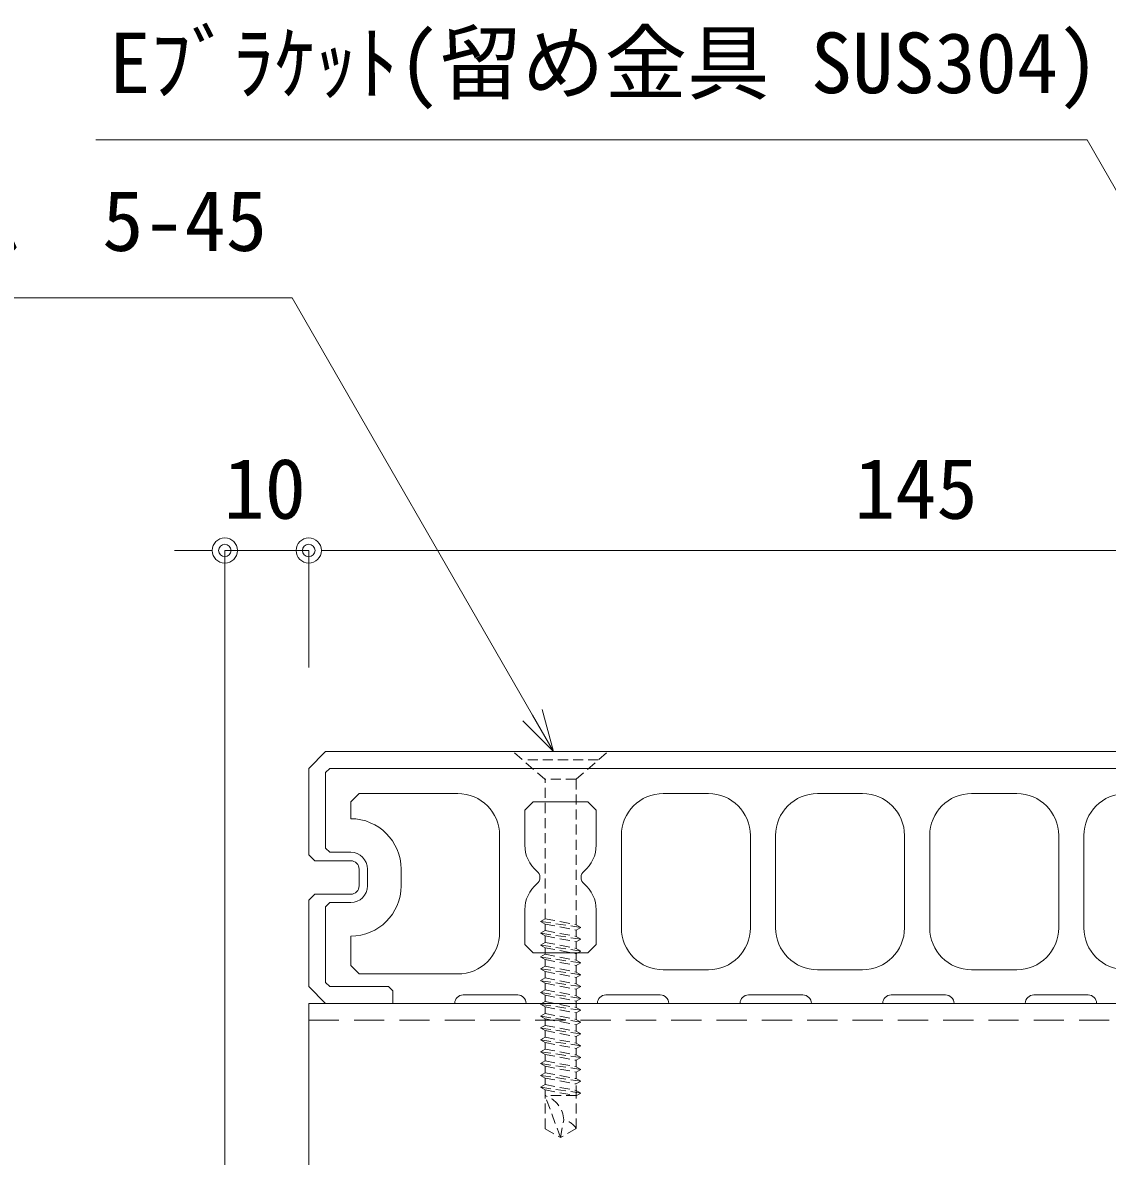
# Model space of a CAD drawing. Units: millimetres on the paper. Extents: x -401 to 401, y -279 to 279.
# Drawn here: x 166.54 to 209.63, y -57.6 to -12.57 of the extents above; entities that cross this region are included whole.
import ezdxf
from ezdxf.enums import TextEntityAlignment as Align

# ---------------------------------------------------------------- set-up
doc = ezdxf.new("R2010")
doc.units = ezdxf.units.MM
doc.linetypes.add('DASHED1', pattern=[1.8, 1.2, -0.6])
for name, color, linetype, lineweight in [('0-5_A-E01-仕上太線', 4, 'Continuous', 9), ('0-7_ｱﾙﾐ', 4, 'DASHED1', 9), ('0-8_0-A11-寸法_詳細', 5, 'Continuous', 9), ('0-9_0', 7, 'Continuous', 9), ('0-A_A-B03-文字_書込_小', 7, 'Continuous', 9), ('0-B_A-D09-金物_鋼材', 1, 'Continuous', 9)]:
    doc.layers.add(name, color=color, linetype=linetype, lineweight=lineweight)
doc.styles.add('ＭＳ ゴシック', font='')
doc.styles.get('ＭＳ ゴシック').set_extended_font_data('MS Gothic')

# ---------------------------------------------------------------- blocks, each defined once
blk = doc.blocks.new('_Dot')
at = {"layer": '0-9_0'}
blk.add_line((-0.5, 0), (-1, 0), dxfattribs=at)
for radius in [0.5, 0.25]:
    blk.add_circle((0, 0), radius, dxfattribs=at)
blk = doc.blocks.new('A$C74522BEF')
at = {"layer": '0-9_0', "linetype": 'DASHED1'}
for p, q in [((-1.85, -3.3), (-5.652, 0)), ((5.652, 0), (-5.652, 0)), ((1.85, -3.3), (5.652, 0)), ((4.5, -1), (-4.5, -1)), ((1.85, -3.3), (-1.85, -3.3)), ((-1.846, -19.921), (-1.846, -3.3)), ((1.854, -3.3), (1.854, -20.626)), ((-1.844, -19.921), (-2.394, -20.239)), ((2.406, -20.944), (-2.394, -20.239)), ((-2.394, -20.239), (-1.844, -20.556)), ((-1.844, -19.921), (1.856, -20.627)), ((-1.844, -21.333), (-2.394, -21.65)), ((-1.844, -20.556), (1.856, -21.262)), ((-1.844, -21.333), (-1.844, -20.556)), ((-1.844, -21.333), (1.856, -22.038)), ((2.406, -20.944), (1.856, -20.627)), ((2.406, -20.944), (1.856, -21.262)), ((1.856, -21.262), (1.856, -22.038)), ((-2.394, -21.65), (-1.844, -21.967)), ((2.406, -22.355), (-2.394, -21.65)), ((-1.844, -21.967), (1.856, -22.673)), ((-1.844, -22.743), (-1.844, -21.967)), ((-1.844, -22.743), (1.856, -23.449)), ((2.406, -22.355), (1.856, -22.038)), ((2.406, -22.355), (1.856, -22.673)), ((1.856, -22.673), (1.856, -23.449)), ((2.406, -23.767), (-2.394, -23.061)), ((-1.844, -24.154), (-2.393, -24.472)), ((-1.844, -24.154), (-1.844, -23.378)), ((-1.844, -23.378), (1.856, -24.084)), ((-1.844, -24.154), (1.856, -24.86)), ((2.406, -23.767), (1.856, -23.449)), ((2.406, -23.767), (1.856, -24.084)), ((1.856, -24.084), (1.856, -24.86)), ((-2.393, -24.472), (-1.843, -24.79)), ((2.407, -25.178), (-2.393, -24.472)), ((-1.843, -25.565), (-2.393, -25.883)), ((-1.843, -24.79), (1.856, -25.495)), ((-1.843, -25.565), (-1.843, -24.79)), ((-1.843, -25.565), (1.857, -26.271)), ((2.407, -25.178), (1.856, -24.86)), ((2.407, -25.178), (1.856, -25.495)), ((1.856, -25.495), (1.856, -26.271)), ((2.407, -26.589), (-2.393, -25.883)), ((-2.393, -25.883), (-1.843, -26.2)), ((-1.843, -26.976), (-2.393, -27.294)), ((-1.843, -26.976), (-1.843, -26.2)), ((-1.843, -26.2), (1.857, -26.906)), ((-1.843, -26.976), (1.857, -27.682)), ((2.407, -26.589), (1.857, -26.271)), ((2.407, -26.589), (1.857, -26.906)), ((1.857, -26.906), (1.857, -27.682)), ((2.407, -28), (-2.393, -27.294)), ((-2.393, -27.294), (-1.842, -27.611)), ((-1.842, -28.388), (-1.842, -27.611)), ((-1.842, -27.611), (1.857, -28.317)), ((2.407, -28), (1.857, -27.682)), ((2.407, -28), (1.857, -28.317)), ((1.857, -28.317), (1.857, -29.093)), ((-1.842, -28.388), (-2.392, -28.705)), ((2.407, -29.411), (-2.392, -28.705)), ((-2.392, -28.705), (-1.842, -29.023)), ((-1.842, -28.388), (1.858, -29.093)), ((-1.842, -29.023), (1.858, -29.728)), ((-1.842, -29.799), (-1.842, -29.023)), ((2.407, -29.411), (1.858, -29.093)), ((2.407, -29.411), (1.858, -29.728)), ((-1.842, -29.799), (-2.392, -30.116)), ((2.408, -30.821), (-2.392, -30.116)), ((-2.392, -30.116), (-1.842, -30.433)), ((-1.842, -29.799), (1.858, -30.504)), ((-1.842, -31.21), (-1.842, -30.433)), ((-1.842, -30.433), (1.858, -31.139)), ((1.858, -29.728), (1.858, -30.504)), ((2.408, -30.821), (1.858, -30.504)), ((2.408, -30.821), (1.858, -31.139)), ((-1.842, -31.21), (-2.392, -31.527)), ((2.408, -32.233), (-2.392, -31.527)), ((-2.392, -31.527), (-1.842, -31.845)), ((-1.842, -31.21), (1.858, -31.915)), ((-1.842, -32.621), (-1.842, -31.845)), ((-1.842, -31.845), (1.858, -32.55)), ((1.858, -31.139), (1.858, -31.915)), ((2.408, -32.233), (1.858, -31.915)), ((2.408, -32.233), (1.858, -32.55)), ((-1.842, -32.621), (-2.392, -32.938)), ((-2.392, -32.938), (-1.841, -33.256)), ((2.408, -33.644), (-2.392, -32.938)), ((-1.842, -32.621), (1.858, -33.326)), ((-1.841, -33.256), (1.858, -33.961)), ((-1.841, -34.032), (-1.841, -33.256)), ((1.858, -32.55), (1.858, -33.326)), ((2.408, -33.644), (1.858, -33.326)), ((2.408, -33.644), (1.858, -33.961)), ((-1.841, -34.032), (-2.391, -34.349)), ((2.409, -35.055), (-2.391, -34.349)), ((-2.391, -34.349), (-1.841, -34.667)), ((-1.841, -34.032), (1.859, -34.737)), ((-1.841, -34.667), (1.859, -35.372)), ((-1.841, -35.443), (-1.841, -34.667)), ((1.858, -33.961), (1.858, -34.737)), ((2.409, -35.055), (1.859, -34.737)), ((2.409, -35.055), (1.859, -35.372)), ((-1.841, -35.443), (-2.391, -35.76)), ((2.409, -36.466), (-2.391, -35.76)), ((-2.391, -35.76), (-1.841, -36.078)), ((-1.841, -35.443), (1.859, -36.148)), ((-1.841, -36.854), (-1.841, -36.078)), ((-1.841, -36.078), (1.859, -36.783)), ((1.859, -35.372), (1.859, -36.148)), ((2.409, -36.466), (1.859, -36.148)), ((2.409, -36.466), (1.859, -36.783)), ((-1.841, -36.854), (-2.39, -37.172)), ((-2.39, -37.172), (-1.84, -37.489)), ((2.409, -37.877), (-2.39, -37.172)), ((-1.841, -36.854), (1.859, -37.559)), ((-1.84, -37.489), (1.859, -38.194)), ((-1.84, -38.265), (-1.84, -37.489)), ((1.859, -36.783), (1.859, -37.559)), ((2.409, -37.877), (1.859, -37.559)), ((-1.84, -38.265), (-2.39, -38.582)), ((-2.39, -38.582), (-1.84, -38.9)), ((2.409, -39.288), (-2.39, -38.582)), ((-1.84, -38.265), (1.86, -38.97)), ((-1.84, -38.9), (1.86, -39.606)), ((-1.84, -39.676), (-1.84, -38.9)), ((2.409, -37.877), (1.859, -38.194)), ((1.859, -38.194), (1.859, -38.97)), ((2.409, -39.288), (1.86, -38.97)), ((-1.84, -39.676), (-2.39, -39.993)), ((2.41, -40.699), (-2.39, -39.993)), ((-2.39, -39.993), (-1.84, -40.311)), ((-1.84, -39.676), (1.86, -40.382)), ((-1.84, -40.311), (1.86, -41.016)), ((-1.84, -41), (-1.84, -40.311)), ((2.409, -39.288), (1.86, -39.606)), ((1.86, -41), (1.86, -39.606)), ((2.41, -40.699), (1.86, -40.382)), ((-1.84, -44.938), (-1.84, -41)), ((1.86, -41), (-1.84, -41)), ((0, -46), (-1.84, -41)), ((2.41, -40.699), (1.86, -41.016)), ((1.86, -44.926), (1.86, -41)), ((0, -46), (0.388, -43.888)), ((-1.84, -44.938), (0, -46)), ((1.86, -44.926), (0, -46))]:
    blk.add_line(p, q, dxfattribs=at)
blk.add_lwpolyline([(-1.844, -22.743), (-2.394, -23.061), (-1.844, -23.378)], dxfattribs=at)
for centre, radius, start, end in [((-2.83, -44.067), 3.223, 3.19049, 72.11377), ((0, -46), 2.148, 30.0074, 79.57974)]:
    blk.add_arc(centre, radius, start, end, dxfattribs=at)
blk = doc.blocks.new('_Open30')
at = {"layer": '0-9_0'}
blk.add_line((0, 0), (-1, 0), dxfattribs=at)
blk.add_lwpolyline([(-1, 0.2679), (0, 0), (-1, -0.2679)], dxfattribs=at)
blk = doc.blocks.new('DK-2000')
at = {"layer": '0-9_0'}
for p, q in [((5, 24), (6, 25)), ((6, 25), (17.75, 25)), ((47.625, 25), (42.25, 25)), ((66, 25), (60.625, 25)), ((84.375, 25), (79, 25)), ((102.75, 25), (97.375, 25)), ((22.75, 20), (22.75, 8.5)), ((37.25, 20), (37.25, 9)), ((52.625, 9), (52.625, 20)), ((55.625, 20), (55.625, 9)), ((71, 9), (71, 20)), ((74, 20), (74, 9)), ((89.375, 9), (89.375, 20)), ((92.375, 20), (92.375, 9)), ((107.75, 9), (107.75, 20)), ((122.25, 20), (122.25, 8.5)), ((6, 14), (6, 16)), ((7, 14), (7, 16)), ((11, 14), (11, 16)), ((134, 14), (134, 16)), ((138, 16), (138, 14)), ((139, 16), (139, 14)), ((42.25, 4), (47.625, 4)), ((60.625, 4), (66, 4)), ((79, 4), (84.375, 4)), ((97.375, 4), (102.75, 4)), ((24.896, 1), (18.396, 1)), ((34.396, 0), (25.896, 0)), ((41.896, 1), (35.396, 1)), ((38.176, 1), (41.396, 1)), ((51.396, 0), (42.896, 0)), ((58.896, 1), (52.396, 1)), ((68.396, 0), (59.896, 0)), ((75.896, 1), (69.396, 1)), ((85.396, 0), (76.896, 0)), ((92.896, 1), (86.396, 1)), ((102.396, 0), (93.896, 0)), ((109.896, 1), (103.396, 1)), ((119.396, 0), (110.896, 0)), ((126.896, 1), (120.396, 1))]:
    blk.add_line(p, q, dxfattribs=at)
for points in [[(1.25, 17), (5, 17), (0.707, 17), (0, 17.707), (0, 28), (2, 30), (143, 30), (145, 28), (145, 17.707), (144.293, 17), (140, 17), (143.75, 17)], [(5, 18), (2.5, 18), (2, 18.5), (2, 27.5), (2.5, 28), (142.5, 28), (143, 27.5), (143, 18.5), (142.5, 18), (140, 18)], [(5, 22), (5, 24), (6, 25)], [(140, 22), (140, 24), (139, 25), (127.25, 25)], [(140, 24), (139, 25), (140, 24)], [(25.75, 18.842), (25.75, 23), (26.75, 24), (33.25, 24), (34.25, 23), (34.25, 18.842)], [(110.75, 18.842), (110.75, 23), (111.75, 24), (118.25, 24), (119.25, 23), (119.25, 18.842)], [(17.396, 0), (2, 0), (0, 2), (0, 12.293), (0.707, 13), (5, 13)], [(140, 13), (144.293, 13), (145, 12.293), (145, 2), (143, 0), (127.896, 0)], [(10, 0), (10, 1.5), (9.5, 2), (2.5, 2), (2, 2.5), (2, 11.5), (2.5, 12), (5, 12)], [(25.75, 11.158), (25.75, 7), (26.75, 6), (33.25, 6), (34.25, 7), (34.25, 11.158)], [(119.25, 11.158), (119.25, 7), (118.25, 6), (111.75, 6), (110.75, 7), (110.75, 11.158)], [(140, 12), (142.5, 12), (143, 11.5), (143, 2.5), (142.5, 2), (135.5, 2), (135, 1.5), (135, 0)], [(17.75, 3.5), (6, 3.5), (5, 4.5), (6, 3.5), (5, 4.5), (5, 8)], [(127.25, 3.5), (139, 3.5), (140, 4.5), (139, 3.5), (140, 4.5), (140, 8)], [(46.536, 4), (42.625, 4), (46.536, 4)], [(38.03, 1), (41.16, 1), (38.288, 1)]]:
    blk.add_lwpolyline(points, dxfattribs=at)
for centre, radius, start, end in [((17.75, 20), 5, 0, 90), ((42.25, 20), 5, 90, 180), ((47.625, 20), 5, 0, 90), ((60.625, 20), 5, 90, 180), ((66, 20), 5, 0, 90), ((79, 20), 5, 90, 180), ((84.375, 20), 5, 0, 90), ((97.375, 20), 5, 90, 180), ((102.75, 20), 5, 0, 90), ((127.25, 20), 5, 90, 180), ((5, 16), 6, 0, 90), ((140, 16), 6, 90, 180), ((5, 16), 2, 0, 90), ((29.75, 18.842), 4, 180, 230.20819), ((30.25, 18.842), 4, 309.79181, 0), ((114.75, 18.842), 4, 180, 230.20819), ((115.25, 18.842), 4, 309.79179, 0), ((140, 16), 2, 90, 180), ((5, 16), 1, 0, 90), ((140, 16), 1, 90, 180), ((26.55, 15), 1, 309.79181, 50.20816), ((33.45, 15), 1, 129.79185, 230.20821), ((111.55, 15), 1, 309.79179, 50.20815), ((118.45, 15), 1, 129.79184, 230.20819), ((5, 14), 1, 270, 0), ((5, 14), 2, 270, 0), ((5, 14), 6, 270, 0), ((29.75, 11.158), 4, 129.79182, 180), ((30.25, 11.158), 4, 0, 50.20817), ((114.75, 11.158), 4, 129.79184, 180), ((115.25, 11.158), 4, 0, 50.20818), ((140, 14), 6, 180, 270), ((140, 14), 2, 180, 270), ((140, 14), 1, 180, 270), ((17.75, 8.5), 5, 270, 0), ((42.25, 9), 5, 180, 270), ((47.625, 9), 5, 270, 0), ((60.625, 9), 5, 180, 270), ((66, 9), 5, 270, 0), ((79, 9), 5, 180, 270), ((84.375, 9), 5, 270, 0), ((97.375, 9), 5, 180, 270), ((102.75, 9), 5, 270, 0), ((127.25, 8.5), 5, 180, 270), ((18.396, 0), 1, 90, 180), ((24.896, 0), 1, 0, 90), ((35.396, 0), 1, 90, 180), ((41.896, 0), 1, 0, 90), ((52.396, 0), 1, 90, 180), ((58.896, 0), 1, 0, 90), ((69.396, 0), 1, 90, 180), ((75.896, 0), 1, 0, 90), ((86.396, 0), 1, 90, 180), ((92.896, 0), 1, 0, 90), ((103.396, 0), 1, 90, 180), ((109.896, 0), 1, 0, 90), ((120.396, 0), 1, 90, 180), ((126.896, 0), 1, 0, 90)]:
    blk.add_arc(centre, radius, start, end, dxfattribs=at)

msp = doc.modelspace()

# ---------------------------------------------------------------- linework, layer by layer
at = {"layer": '0-5_A-E01-仕上太線'}
msp.add_line((174.573, -79.304), (174.573, -38.185), dxfattribs=at)
at = {"layer": '0-7_ｱﾙﾐ', "color": 3, "linetype": 'Continuous'}
for q in [(326.239, -51.519), (177.906, -74.852)]:
    msp.add_line((177.906, -51.519), q, dxfattribs=at)
at = {"layer": '0-7_ｱﾙﾐ'}
msp.add_line((177.906, -52.185), (326.239, -52.185), dxfattribs=at)
at = {"layer": '0-8_0-A11-寸法_詳細'}
for p, q in [((173.573, -33.531), (172.573, -33.531)), ((174.573, -38.185), (174.573, -33.531)), ((177.906, -33.531), (174.573, -33.531)), ((177.906, -38.185), (177.906, -33.531)), ((177.906, -38.185), (177.906, -33.531)), ((178.906, -33.531), (179.906, -33.531)), ((178.906, -33.531), (225.239, -33.531))]:
    msp.add_line(p, q, dxfattribs=at)
at = {"layer": '0-A_A-B03-文字_書込_小'}
for points in [[(224.721, -44.839), (208.828, -17.226), (169.447, -17.226)], [(186.795, -40.074), (177.252, -23.495), (141.314, -23.495)]]:
    msp.add_lwpolyline(points, dxfattribs=at)

# ---------------------------------------------------------------- block references
at = {"layer": '0-5_A-E01-仕上太線', "xscale": 0.3333333, "yscale": 0.3333333}
msp.add_blockref('DK-2000', (177.906, -51.519), dxfattribs=at)
at = {"layer": '0-8_0-A11-寸法_詳細'}
msp.add_blockref('_Dot', (174.573, -33.531), dxfattribs=at)
at = {"layer": '0-8_0-A11-寸法_詳細', "rotation": 180}
msp.add_blockref('_Dot', (177.906, -33.531), dxfattribs=at)
msp.add_blockref('_Dot', (177.906, -33.531), dxfattribs=at)
at = {"layer": '0-A_A-B03-文字_書込_小', "xscale": 1.666667, "yscale": 1.666667, "rotation": 299.92427}
msp.add_blockref('_Open30', (187.626, -41.519), dxfattribs=at)
at = {"layer": '0-B_A-D09-金物_鋼材', "xscale": 0.3333333, "yscale": 0.3333333}
msp.add_blockref('A$C74522BEF', (187.906, -41.519), dxfattribs=at)

# ---------------------------------------------------------------- texts
at = {"layer": '0-8_0-A11-寸法_詳細', "style": 'ＭＳ ゴシック'}
for s, p in [('10', (174.519, -32.994)), ('145', (199.572, -32.994))]:
    msp.add_text(s, height=2.405, dxfattribs=at).set_placement(p, align=Align.BOTTOM_LEFT)
at = {"layer": '0-A_A-B03-文字_書込_小', "style": 'ＭＳ ゴシック'}
for s, p in [('Eﾌﾞﾗｹｯﾄ(留め金具 SUS304)', (169.98, -16.086)), ('SUS410\u3000皿頭ﾃｸｽ\u30005-45', (141.846, -22.355))]:
    msp.add_text(s, height=2.405, dxfattribs=at).set_placement(p, align=Align.BOTTOM_LEFT)

doc.saveas('drawing.dxf')
